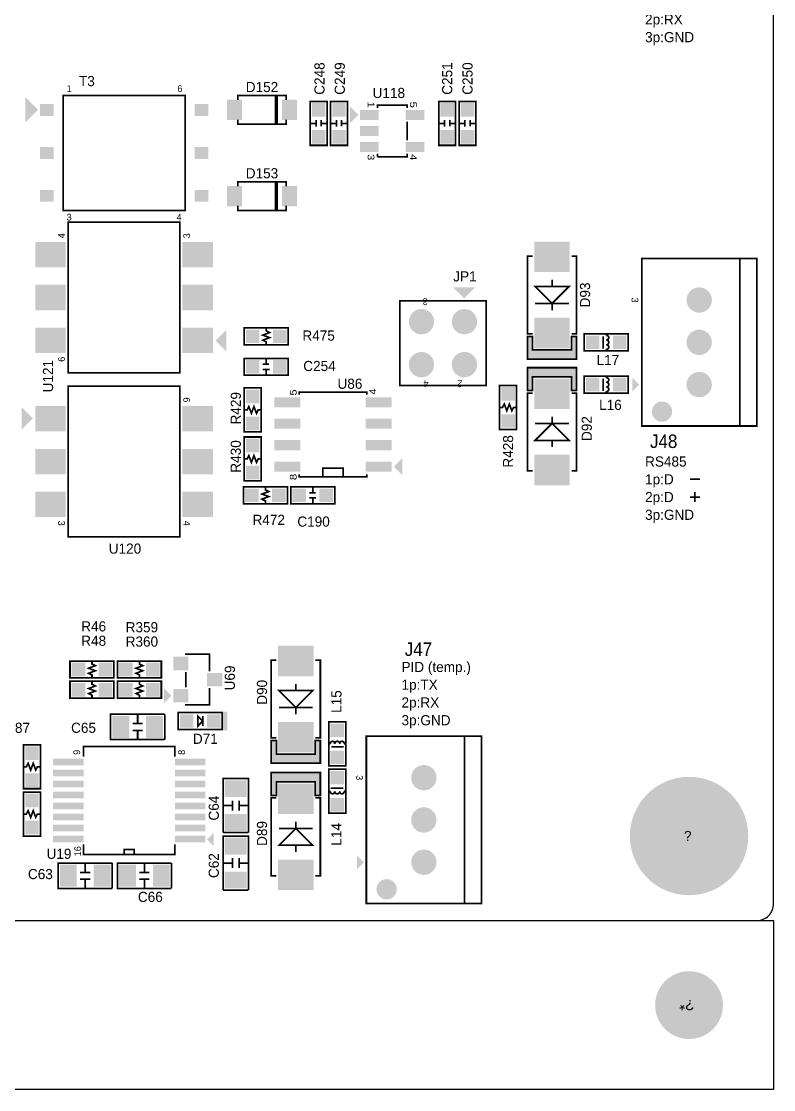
# Model space of a CAD drawing. Extents: x -12 to 180, y -10 to 160.
# Drawn here: x 135.5 to 180, y -10 to 53.2 of the extents above; entities that cross this region are included whole.
import ezdxf
from ezdxf.enums import TextEntityAlignment as Align

# ---------------------------------------------------------------- set-up
doc = ezdxf.new("R2010")
doc.units = 0
for name, color, linetype in [('BG_OUTLINE', 7, 'CONTINUOUS'), ('BG_SILKSCREEN_TOP', 40, 'CONTINUOUS'), ('PG_SILKSCREEN_TOP', 40, 'CONTINUOUS'), ('PIN_TOP', 5, 'CONTINUOUS'), ('RD_SILKSCREEN_TOP', 40, 'CONTINUOUS')]:
    doc.layers.add(name, color=color, linetype=linetype)

msp = doc.modelspace()

# ---------------------------------------------------------------- hatches: boundary and pattern name
at = {"layer": 'PG_SILKSCREEN_TOP'}
for points in [[(136.5, 47.95), (136.1, 48.35), (135.85, 48.6), (135.75, 48.7), (135.75, 47.2), (135.85, 47.3), (136.1, 47.55)], [(155.45, 47.65), (154.95, 48.15), (154.95, 47.15)], [(161.7, 36.8), (162.1, 37.2), (162.35, 37.45), (161.05, 37.45), (161.3, 37.2)], [(147, 34.3), (147.4, 33.9), (147.65, 33.65), (147.65, 34.95), (147.4, 34.7)], [(168.3, 34.55), (168.05, 34.55), (168.05, 33.95), (168.05, 33.75), (165.75, 33.75), (165.75, 33.95), (165.75, 34.55), (165.5, 34.55), (165.45, 34.55), (165.45, 33.2), (165.5, 33.2), (168.3, 33.2), (168.35, 33.2), (168.35, 34.55)], [(165.5, 31.35), (165.75, 31.35), (165.75, 31.95), (165.75, 32.15), (168.05, 32.15), (168.05, 31.95), (168.05, 31.35), (168.3, 31.35), (168.35, 31.35), (168.35, 32.7), (168.3, 32.7), (165.5, 32.7), (165.45, 32.7), (165.45, 31.35)], [(172.05, 31.7), (171.65, 32.1), (171.65, 31.3)], [(136.2, 29.7), (135.8, 30.1), (135.55, 30.35), (135.55, 29.05), (135.8, 29.3)], [(157.55, 26.85), (158.05, 26.35), (158.05, 27.35)], [(144.4, 13.3), (144.1, 13.6), (144.05, 13.65), (143.95, 13.75), (143.95, 12.85), (144.05, 12.95), (144.1, 13)], [(147.4, 12.35), (147.7, 12.35), (147.7, 11.25), (147.4, 11.25), (147.35, 11.25), (147.35, 12.35)], [(153.15, 10.65), (152.9, 10.65), (152.9, 10.05), (152.9, 9.85), (150.6, 9.85), (150.6, 10.05), (150.6, 10.65), (150.35, 10.65), (150.3, 10.65), (150.3, 9.3), (150.35, 9.3), (153.15, 9.3), (153.2, 9.3), (153.2, 10.65)], [(150.35, 7.4), (150.6, 7.4), (150.6, 8), (150.6, 8.2), (152.9, 8.2), (152.9, 8), (152.9, 7.4), (153.15, 7.4), (153.2, 7.4), (153.2, 8.75), (153.15, 8.75), (150.35, 8.75), (150.3, 8.75), (150.3, 7.4)], [(146.5, 4.8), (146.9, 4.4), (146.9, 5.2)], [(155.77, 3.45), (155.37, 3.85), (155.37, 3.05)]]:
    msp.add_hatch(color=256, dxfattribs=at).paths.add_polyline_path(points, flags=0)
at = {"layer": 'PIN_TOP'}
for points in [[(136.63, 48.29), (137.43, 48.29), (137.43, 47.59), (136.63, 47.59)], [(145.77, 48.29), (146.57, 48.29), (146.57, 47.59), (145.77, 47.59)], [(147.675, 48.55), (148.575, 48.55), (148.575, 47.35), (147.675, 47.35)], [(150.925, 48.55), (151.825, 48.55), (151.825, 47.35), (150.925, 47.35)], [(152.7, 48.35), (153.5, 48.35), (153.5, 47.55), (152.7, 47.55)], [(153.9, 48.35), (154.7, 48.35), (154.7, 47.55), (153.9, 47.55)], [(160.3, 48.35), (161.1, 48.35), (161.1, 47.55), (160.3, 47.55)], [(161.5, 48.35), (162.3, 48.35), (162.3, 47.55), (161.5, 47.55)], [(155.55, 47.95), (156.65, 47.95), (156.65, 47.35), (155.55, 47.35)], [(158.25, 47.95), (159.35, 47.95), (159.35, 47.35), (158.25, 47.35)], [(155.55, 47), (156.65, 47), (156.65, 46.4), (155.55, 46.4)], [(152.7, 46.75), (153.5, 46.75), (153.5, 45.95), (152.7, 45.95)], [(153.9, 46.75), (154.7, 46.75), (154.7, 45.95), (153.9, 45.95)], [(160.3, 46.75), (161.1, 46.75), (161.1, 45.95), (160.3, 45.95)], [(161.5, 46.75), (162.3, 46.75), (162.3, 45.95), (161.5, 45.95)], [(136.63, 45.75), (137.43, 45.75), (137.43, 45.05), (136.63, 45.05)], [(145.77, 45.75), (146.57, 45.75), (146.57, 45.05), (145.77, 45.05)], [(155.55, 46.05), (156.65, 46.05), (156.65, 45.45), (155.55, 45.45)], [(158.25, 46.05), (159.35, 46.05), (159.35, 45.45), (158.25, 45.45)], [(136.63, 43.21), (137.43, 43.21), (137.43, 42.51), (136.63, 42.51)], [(145.77, 43.21), (146.57, 43.21), (146.57, 42.51), (145.77, 42.51)], [(147.675, 43.45), (148.575, 43.45), (148.575, 42.25), (147.675, 42.25)], [(150.925, 43.45), (151.825, 43.45), (151.825, 42.25), (150.925, 42.25)], [(136.35, 40.14), (138.15, 40.14), (138.15, 38.64), (136.35, 38.64)], [(145.05, 40.14), (146.85, 40.14), (146.85, 38.64), (145.05, 38.64)], [(165.85, 40.15), (167.95, 40.15), (167.95, 38.35), (165.85, 38.35)], [(136.35, 37.6), (138.15, 37.6), (138.15, 36.1), (136.35, 36.1)], [(145.05, 37.6), (146.85, 37.6), (146.85, 36.1), (145.05, 36.1)], [(176.35, 36.7, 1), (174.85, 36.7, 1)], [(159.93, 35.42, 1), (158.43, 35.42, 1)], [(162.47, 35.42, 1), (160.97, 35.42, 1)], [(165.85, 35.65), (167.95, 35.65), (167.95, 33.85), (165.85, 33.85)], [(136.35, 35.06), (138.15, 35.06), (138.15, 33.56), (136.35, 33.56)], [(145.05, 35.06), (146.85, 35.06), (146.85, 33.56), (145.05, 33.56)], [(148.8, 34.95), (149.6, 34.95), (149.6, 34.15), (148.8, 34.15)], [(150.4, 34.95), (151.2, 34.95), (151.2, 34.15), (150.4, 34.15)], [(176.35, 34.2, 1), (174.85, 34.2, 1)], [(168.9, 34.6), (169.7, 34.6), (169.7, 33.8), (168.9, 33.8)], [(170.5, 34.6), (171.3, 34.6), (171.3, 33.8), (170.5, 33.8)], [(159.93, 32.88, 1), (158.43, 32.88, 1)], [(162.47, 32.88, 1), (160.97, 32.88, 1)], [(148.8, 33.15), (149.6, 33.15), (149.6, 32.35), (148.8, 32.35)], [(150.4, 33.15), (151.2, 33.15), (151.2, 32.35), (150.4, 32.35)], [(176.35, 31.7, 1), (174.85, 31.7, 1)], [(165.85, 32.05), (167.95, 32.05), (167.95, 30.25), (165.85, 30.25)], [(168.9, 32.1), (169.7, 32.1), (169.7, 31.3), (168.9, 31.3)], [(170.5, 32.1), (171.3, 32.1), (171.3, 31.3), (170.5, 31.3)], [(148.8, 31.4), (149.6, 31.4), (149.6, 30.6), (148.8, 30.6)], [(163.9, 31.55), (164.7, 31.55), (164.7, 30.75), (163.9, 30.75)], [(136.35, 30.44), (138.15, 30.44), (138.15, 28.94), (136.35, 28.94)], [(145.05, 30.44), (146.85, 30.44), (146.85, 28.94), (145.05, 28.94)], [(150.475, 30.955), (152.025, 30.955), (152.025, 30.355), (150.475, 30.355)], [(155.875, 30.955), (157.425, 30.955), (157.425, 30.355), (155.875, 30.355)], [(174.0001, 30.1, 1), (172.7999, 30.1, 1)], [(148.8, 29.8), (149.6, 29.8), (149.6, 29), (148.8, 29)], [(163.9, 29.95), (164.7, 29.95), (164.7, 29.15), (163.9, 29.15)], [(150.475, 29.685), (152.025, 29.685), (152.025, 29.085), (150.475, 29.085)], [(155.875, 29.685), (157.425, 29.685), (157.425, 29.085), (155.875, 29.085)], [(148.8, 28.5), (149.6, 28.5), (149.6, 27.7), (148.8, 27.7)], [(136.35, 27.9), (138.15, 27.9), (138.15, 26.4), (136.35, 26.4)], [(145.05, 27.9), (146.85, 27.9), (146.85, 26.4), (145.05, 26.4)], [(150.475, 28.415), (152.025, 28.415), (152.025, 27.815), (150.475, 27.815)], [(155.875, 28.415), (157.425, 28.415), (157.425, 27.815), (155.875, 27.815)], [(165.85, 27.55), (167.95, 27.55), (167.95, 25.75), (165.85, 25.75)], [(148.8, 26.9), (149.6, 26.9), (149.6, 26.1), (148.8, 26.1)], [(150.475, 27.145), (152.025, 27.145), (152.025, 26.545), (150.475, 26.545)], [(155.875, 27.145), (157.425, 27.145), (157.425, 26.545), (155.875, 26.545)], [(136.35, 25.36), (138.15, 25.36), (138.15, 23.86), (136.35, 23.86)], [(145.05, 25.36), (146.85, 25.36), (146.85, 23.86), (145.05, 23.86)], [(148.75, 25.55), (149.55, 25.55), (149.55, 24.75), (148.75, 24.75)], [(150.35, 25.55), (151.15, 25.55), (151.15, 24.75), (150.35, 24.75)], [(151.55, 25.55), (152.35, 25.55), (152.35, 24.75), (151.55, 24.75)], [(153.15, 25.55), (153.95, 25.55), (153.95, 24.75), (153.15, 24.75)], [(150.7, 16.25), (152.8, 16.25), (152.8, 14.45), (150.7, 14.45)], [(138.5, 15.25), (139.3, 15.25), (139.3, 14.45), (138.5, 14.45)], [(140.1, 15.25), (140.9, 15.25), (140.9, 14.45), (140.1, 14.45)], [(141.3, 15.25), (142.1, 15.25), (142.1, 14.45), (141.3, 14.45)], [(142.9, 15.25), (143.7, 15.25), (143.7, 14.45), (142.9, 14.45)], [(144.5, 15.6), (145.4, 15.6), (145.4, 14.8), (144.5, 14.8)], [(146.5, 14.65), (147.4, 14.65), (147.4, 13.85), (146.5, 13.85)], [(138.5, 14.05), (139.3, 14.05), (139.3, 13.25), (138.5, 13.25)], [(140.1, 14.05), (140.9, 14.05), (140.9, 13.25), (140.1, 13.25)], [(141.3, 14.05), (142.1, 14.05), (142.1, 13.25), (141.3, 13.25)], [(142.9, 14.05), (143.7, 14.05), (143.7, 13.25), (142.9, 13.25)], [(144.5, 13.7), (145.4, 13.7), (145.4, 12.9), (144.5, 12.9)], [(140.9, 12.1), (141.9, 12.1), (141.9, 10.8), (140.9, 10.8)], [(142.9, 12.1), (143.9, 12.1), (143.9, 10.8), (142.9, 10.8)], [(144.9, 12.2), (145.7, 12.2), (145.7, 11.4), (144.9, 11.4)], [(146.5, 12.2), (147.3, 12.2), (147.3, 11.4), (146.5, 11.4)], [(150.7, 11.75), (152.8, 11.75), (152.8, 9.95), (150.7, 9.95)], [(153.8, 11.65), (154.6, 11.65), (154.6, 10.85), (153.8, 10.85)], [(135.75, 10.3), (136.55, 10.3), (136.55, 9.5), (135.75, 9.5)], [(137.4, 9.575), (139.2, 9.575), (139.2, 9.175), (137.4, 9.175)], [(144.6, 9.575), (146.4, 9.575), (146.4, 9.175), (144.6, 9.175)], [(153.8, 10.05), (154.6, 10.05), (154.6, 9.25), (153.8, 9.25)], [(137.4, 8.925), (139.2, 8.925), (139.2, 8.525), (137.4, 8.525)], [(144.6, 8.925), (146.4, 8.925), (146.4, 8.525), (144.6, 8.525)], [(153.8, 8.85), (154.6, 8.85), (154.6, 8.05), (153.8, 8.05)], [(160.07, 8.45, 1), (158.57, 8.45, 1)], [(135.75, 8.7), (136.55, 8.7), (136.55, 7.9), (135.75, 7.9)], [(137.4, 8.275), (139.2, 8.275), (139.2, 7.875), (137.4, 7.875)], [(144.6, 8.275), (146.4, 8.275), (146.4, 7.875), (144.6, 7.875)], [(147.55, 8.3), (148.85, 8.3), (148.85, 7.3), (147.55, 7.3)], [(178.5, 5, 1), (171.5, 5, 1)], [(137.4, 7.625), (139.2, 7.625), (139.2, 7.225), (137.4, 7.225)], [(144.6, 7.625), (146.4, 7.625), (146.4, 7.225), (144.6, 7.225)], [(150.7, 8.1), (152.8, 8.1), (152.8, 6.3), (150.7, 6.3)], [(135.75, 7.5), (136.55, 7.5), (136.55, 6.7), (135.75, 6.7)], [(137.4, 6.975), (139.2, 6.975), (139.2, 6.575), (137.4, 6.575)], [(144.6, 6.975), (146.4, 6.975), (146.4, 6.575), (144.6, 6.575)], [(153.8, 7.25), (154.6, 7.25), (154.6, 6.45), (153.8, 6.45)], [(137.4, 6.325), (139.2, 6.325), (139.2, 5.925), (137.4, 5.925)], [(144.6, 6.325), (146.4, 6.325), (146.4, 5.925), (144.6, 5.925)], [(160.07, 5.95, 1), (158.57, 5.95, 1)], [(135.75, 5.9), (136.55, 5.9), (136.55, 5.1), (135.75, 5.1)], [(147.55, 6.3), (148.85, 6.3), (148.85, 5.3), (147.55, 5.3)], [(137.4, 5.675), (139.2, 5.675), (139.2, 5.275), (137.4, 5.275)], [(144.6, 5.675), (146.4, 5.675), (146.4, 5.275), (144.6, 5.275)], [(137.4, 5.025), (139.2, 5.025), (139.2, 4.625), (137.4, 4.625)], [(144.6, 5.025), (146.4, 5.025), (146.4, 4.625), (144.6, 4.625)], [(147.55, 4.9), (148.85, 4.9), (148.85, 3.9), (147.55, 3.9)], [(160.07, 3.45, 1), (158.57, 3.45, 1)], [(137.8, 3.3), (138.8, 3.3), (138.8, 2), (137.8, 2)], [(139.8, 3.3), (140.8, 3.3), (140.8, 2), (139.8, 2)], [(141.3, 3.3), (142.3, 3.3), (142.3, 2), (141.3, 2)], [(143.3, 3.3), (144.3, 3.3), (144.3, 2), (143.3, 2)], [(150.7, 3.6), (152.8, 3.6), (152.8, 1.8), (150.7, 1.8)], [(147.55, 2.9), (148.85, 2.9), (148.85, 1.9), (147.55, 1.9)], [(157.7201, 1.85, 1), (156.5199, 1.85, 1)], [(177.005, -5, 1), (172.995, -5, 1)]]:
    msp.add_hatch(color=256, dxfattribs=at).paths.add_polyline_path(points, flags=0)

# ---------------------------------------------------------------- linework, layer by layer
at = {"layer": 'BG_OUTLINE'}
msp.add_lwpolyline([(180, 15), (180, 149, 0.414214), (179, 150), (1, 150, 0.414214), (0, 149), (0, 1, 0.414214), (1, 0), (179, 0, 0.414214), (180, 1), (180, 149)], format="xyb", dxfattribs=at)
msp.add_lwpolyline([(180, 0), (180, -10), (0, -10), (0, 0), (180, 0)], dxfattribs=at)
at = {"layer": 'PG_SILKSCREEN_TOP'}
for points, const_width in [([(138, 48.8), (145.2, 48.8), (145.2, 42), (138, 42), (138, 48.8)], 0.1), ([(148.325, 48.525), (148.325, 48.8), (151.175, 48.8), (151.175, 48.525)], 0.1), ([(150.55, 47.1), (150.55, 48.8)], 0.1), ([(150.6, 47.1), (150.6, 48.8)], 0.1), ([(150.65, 47.1), (150.65, 48.8)], 0.1), ([(152.6, 45.85), (153.6, 45.85), (153.6, 48.45), (152.6, 48.45), (152.6, 45.85)], 0.1), ([(153.8, 45.85), (154.8, 45.85), (154.8, 48.45), (153.8, 48.45), (153.8, 45.85)], 0.1), ([(158.325, 48.05), (158.325, 48.225), (156.575, 48.225), (156.575, 48.05)], 0.1), ([(160.2, 45.85), (161.2, 45.85), (161.2, 48.45), (160.2, 48.45), (160.2, 45.85)], 0.1), ([(161.4, 45.85), (162.4, 45.85), (162.4, 48.45), (161.4, 48.45), (161.4, 45.85)], 0.1), ([(151.175, 47.375), (151.175, 47.1), (148.325, 47.1), (148.325, 47.375)], 0.1), ([(152.95, 46.95), (152.95, 47.35)], 0.1), ([(153.25, 46.975), (153.25, 47.35)], 0.1), ([(154.15, 46.95), (154.15, 47.35)], 0.1), ([(154.45, 46.975), (154.45, 47.35)], 0.1), ([(160.55, 46.95), (160.55, 47.35)], 0.1), ([(160.85, 46.975), (160.85, 47.35)], 0.1), ([(161.75, 46.95), (161.75, 47.35)], 0.1), ([(162.05, 46.975), (162.05, 47.35)], 0.1), ([(152.95, 47.15), (152.6, 47.15)], 0.1), ([(153.6, 47.15), (153.25, 47.15)], 0.1), ([(154.15, 47.15), (153.8, 47.15)], 0.1), ([(154.8, 47.15), (154.45, 47.15)], 0.1), ([(158.325, 46.155), (158.325, 47.25)], 0.1), ([(160.55, 47.15), (160.2, 47.15)], 0.1), ([(161.2, 47.15), (160.85, 47.15)], 0.1), ([(161.75, 47.15), (161.4, 47.15)], 0.1), ([(162.4, 47.15), (162.05, 47.15)], 0.1), ([(156.575, 45.35), (156.575, 45.175)], 0.1), ([(156.575, 45.175), (158.325, 45.175), (158.325, 45.35)], 0.1), ([(148.325, 43.425), (148.325, 43.7), (151.175, 43.7), (151.175, 43.425)], 0.1), ([(150.55, 42), (150.55, 43.7)], 0.1), ([(150.6, 42), (150.6, 43.7)], 0.1), ([(150.65, 42), (150.65, 43.7)], 0.1), ([(151.175, 42.275), (151.175, 42), (148.325, 42), (148.325, 42.275)], 0.1), ([(138.3, 41.3), (138.3, 32.4), (144.9, 32.4), (144.9, 41.3), (138.3, 41.3)], 0.1), ([(165.75, 34.7), (165.45, 34.7), (165.45, 39.3), (165.75, 39.3)], 0.1), ([(168.05, 39.3), (168.35, 39.3), (168.35, 34.7), (168.05, 34.7)], 0.1), ([(179, 29.25), (179, 39.15), (172.2, 39.15), (172.2, 29.25), (179, 29.25)], 0.1), ([(178, 29.25), (178, 39.15)], 0.1), ([(166.9, 37.5), (166.9, 37.9)], 0.1), ([(167.9, 37.5), (165.9, 37.5), (166.9, 36.5), (167.9, 37.5)], 0.1), ([(157.9, 31.65), (163, 31.65), (163, 36.65), (157.9, 36.65), (157.9, 31.65)], 0.1), ([(167.9, 36.5), (165.9, 36.5)], 0.1), ([(166.9, 36.5), (166.9, 36.1)], 0.1), ([(148.7, 35.05), (148.7, 34.05), (151.3, 34.05), (151.3, 35.05), (148.7, 35.05)], 0.1), ([(150, 34.05), (150, 34.225), (149.8, 34.325), (150.2, 34.475), (149.8, 34.625), (150.2, 34.775), (150, 34.875), (150, 35.05)], 0.1), ([(170.1, 34.7), (170.1, 34.606)], 0.102), ([(165.45, 34.55), (165.45, 33.2), (168.35, 33.2), (168.35, 34.55), (168.05, 34.55), (168.05, 33.75), (165.75, 33.75), (165.75, 34.55), (165.45, 34.55)], 0.1), ([(168.8, 34.7), (168.8, 33.7), (171.4, 33.7), (171.4, 34.7), (168.8, 34.7)], 0.1), ([(169.922, 34.556), (169.922, 33.819)], 0.102), ([(170.1, 33.7), (170.1, 33.794)], 0.102), ([(151.3, 32.25), (151.3, 33.25), (148.7, 33.25), (148.7, 32.25), (151.3, 32.25)], 0.1), ([(150.175, 32.9), (149.8, 32.9)], 0.1), ([(150, 33.25), (150, 32.9)], 0.1), ([(150.2, 32.6), (149.8, 32.6)], 0.1), ([(150, 32.6), (150, 32.25)], 0.1), ([(168.35, 31.35), (168.35, 32.7), (165.45, 32.7), (165.45, 31.35), (165.75, 31.35), (165.75, 32.15), (168.05, 32.15), (168.05, 31.35), (168.35, 31.35)], 0.1), ([(168.8, 32.2), (168.8, 31.2), (171.4, 31.2), (171.4, 32.2), (168.8, 32.2)], 0.1), ([(170.1, 32.2), (170.1, 32.106)], 0.102), ([(144.9, 22.7), (144.9, 31.6), (138.3, 31.6), (138.3, 22.7), (144.9, 22.7)], 0.1), ([(164.8, 31.65), (163.8, 31.65), (163.8, 29.05), (164.8, 29.05), (164.8, 31.65)], 0.1), ([(169.922, 32.056), (169.922, 31.319)], 0.102), ([(148.7, 28.9), (149.7, 28.9), (149.7, 31.5), (148.7, 31.5), (148.7, 28.9)], 0.1), ([(151.95, 31.1), (151.95, 31.25), (155.95, 31.25), (155.95, 31.1)], 0.1), ([(165.75, 26.6), (165.45, 26.6), (165.45, 31.2), (165.75, 31.2)], 0.1), ([(168.05, 31.2), (168.35, 31.2), (168.35, 26.6), (168.05, 26.6)], 0.1), ([(170.1, 31.2), (170.1, 31.294)], 0.102), ([(149.7, 30.2), (149.525, 30.2), (149.425, 30), (149.275, 30.4), (149.125, 30), (148.975, 30.4), (148.875, 30.2), (148.7, 30.2)], 0.1), ([(163.8, 30.35), (163.975, 30.35), (164.075, 30.55), (164.225, 30.15), (164.375, 30.55), (164.525, 30.15), (164.625, 30.35), (164.8, 30.35)], 0.1), ([(166.9, 29.4), (166.9, 29.8)], 0.1), ([(165.9, 28.4), (167.9, 28.4), (166.9, 29.4), (165.9, 28.4)], 0.1), ([(165.9, 29.4), (167.9, 29.4)], 0.1), ([(148.7, 26), (149.7, 26), (149.7, 28.6), (148.7, 28.6), (148.7, 26)], 0.1), ([(166.9, 28.4), (166.9, 28)], 0.1), ([(149.7, 27.3), (149.525, 27.3), (149.425, 27.1), (149.275, 27.5), (149.125, 27.1), (148.975, 27.5), (148.875, 27.3), (148.7, 27.3)], 0.1), ([(153.35, 26.25), (153.35, 26.75), (154.55, 26.75), (154.55, 26.25)], 0.1), ([(151.95, 26.4), (151.95, 26.25), (155.95, 26.25), (155.95, 26.4)], 0.1), ([(175.65, 26.1), (175.05, 26.1)], 0.1), ([(151.25, 24.65), (151.25, 25.65), (148.65, 25.65), (148.65, 24.65), (151.25, 24.65)], 0.1), ([(149.95, 25.65), (149.95, 25.475), (150.15, 25.375), (149.75, 25.225), (150.15, 25.075), (149.75, 24.925), (149.95, 24.825), (149.95, 24.65)], 0.1), ([(154.05, 24.65), (154.05, 25.65), (151.45, 25.65), (151.45, 24.65), (154.05, 24.65)], 0.1), ([(152.925, 25.3), (152.55, 25.3)], 0.1), ([(152.75, 25.65), (152.75, 25.3)], 0.1), ([(175.35, 24.75), (175.35, 25.35)], 0.1), ([(152.95, 25), (152.55, 25)], 0.1), ([(152.75, 25), (152.75, 24.65)], 0.1), ([(175.65, 25.05), (175.05, 25.05)], 0.1), ([(146.65, 14.75), (146.65, 15.75), (145.25, 15.75), (145.25, 15.7)], 0.1), ([(141, 14.35), (141, 15.35), (138.4, 15.35), (138.4, 14.35), (141, 14.35)], 0.1), ([(139.7, 15.35), (139.7, 15.175), (139.9, 15.075), (139.5, 14.925), (139.9, 14.775), (139.5, 14.625), (139.7, 14.525), (139.7, 14.35)], 0.1), ([(143.8, 14.35), (143.8, 15.35), (141.2, 15.35), (141.2, 14.35), (143.8, 14.35)], 0.1), ([(142.5, 15.35), (142.5, 15.175), (142.7, 15.075), (142.3, 14.925), (142.7, 14.775), (142.3, 14.625), (142.5, 14.525), (142.5, 14.35)], 0.1), ([(150.6, 10.8), (150.3, 10.8), (150.3, 15.4), (150.6, 15.4)], 0.1), ([(152.9, 15.4), (153.2, 15.4), (153.2, 10.8), (152.9, 10.8)], 0.1), ([(145.25, 14.7), (145.25, 13.8)], 0.1), ([(141, 13.15), (141, 14.15), (138.4, 14.15), (138.4, 13.15), (141, 13.15)], 0.1), ([(139.7, 14.15), (139.7, 13.975), (139.9, 13.875), (139.5, 13.725), (139.9, 13.575), (139.5, 13.425), (139.7, 13.325), (139.7, 13.15)], 0.1), ([(143.8, 13.15), (143.8, 14.15), (141.2, 14.15), (141.2, 13.15), (143.8, 13.15)], 0.1), ([(142.5, 14.15), (142.5, 13.975), (142.7, 13.875), (142.3, 13.725), (142.7, 13.575), (142.3, 13.425), (142.5, 13.325), (142.5, 13.15)], 0.1), ([(151.75, 13.6), (151.75, 14)], 0.1), ([(146.65, 13.75), (146.65, 12.75), (145.25, 12.75), (145.25, 12.8)], 0.1), ([(152.75, 13.6), (150.75, 13.6), (151.75, 12.6), (152.75, 13.6)], 0.1), ([(152.75, 12.6), (150.75, 12.6)], 0.1), ([(151.75, 12.6), (151.75, 12.2)], 0.1), ([(144, 10.7), (140.8, 10.7), (140.8, 12.2), (144, 12.2)], 0.1), ([(142.4, 12.2), (142.4, 11.65), (142.1, 11.65)], 0.1), ([(144, 12.2), (144, 10.7)], 0.1), ([(144.8, 12.3), (144.8, 11.3), (147.4, 11.3), (147.4, 12.3), (144.8, 12.3)], 0.1), ([(145.95, 11.5), (145.95, 12.1), (146.25, 11.8), (145.95, 11.5)], 0.1), ([(146.25, 11.5), (146.25, 12.1)], 0.1), ([(142.4, 11.65), (142.7, 11.65)], 0.1), ([(153.7, 9.15), (154.7, 9.15), (154.7, 11.75), (153.7, 11.75), (153.7, 9.15)], 0.1), ([(142.4, 10.7), (142.4, 11.25), (142.1, 11.25)], 0.1), ([(142.4, 11.25), (142.7, 11.25)], 0.1), ([(162.72, 1), (162.72, 10.9), (155.92, 10.9), (155.92, 1), (162.72, 1)], 0.1), ([(161.72, 1), (161.72, 10.9)], 0.1), ([(136.65, 10.4), (135.65, 10.4), (135.65, 7.8), (136.65, 7.8), (136.65, 10.4)], 0.1), ([(139.2, 9.7), (139.2, 10.3), (144.6, 10.3), (144.6, 9.7)], 0.1), ([(150.3, 10.65), (150.3, 9.3), (153.2, 9.3), (153.2, 10.65), (152.9, 10.65), (152.9, 9.85), (150.6, 9.85), (150.6, 10.65), (150.3, 10.65)], 0.1), ([(153.7, 10.45), (153.794, 10.45)], 0.102), ([(153.844, 10.272), (154.581, 10.272)], 0.102), ([(154.7, 10.45), (154.606, 10.45)], 0.102), ([(135.65, 9.1), (135.825, 9.1), (135.925, 9.3), (136.075, 8.9), (136.225, 9.3), (136.375, 8.9), (136.475, 9.1), (136.65, 9.1)], 0.1), ([(154.7, 8.95), (153.7, 8.95), (153.7, 6.35), (154.7, 6.35), (154.7, 8.95)], 0.1), ([(147.45, 5.2), (147.45, 8.4), (148.95, 8.4), (148.95, 5.2)], 0.1), ([(153.2, 7.4), (153.2, 8.75), (150.3, 8.75), (150.3, 7.4), (150.6, 7.4), (150.6, 8.2), (152.9, 8.2), (152.9, 7.4), (153.2, 7.4)], 0.1), ([(135.65, 5), (136.65, 5), (136.65, 7.6), (135.65, 7.6), (135.65, 5)], 0.1), ([(153.7, 7.65), (153.794, 7.65)], 0.102), ([(154.556, 7.828), (153.819, 7.828)], 0.102), ([(154.7, 7.65), (154.606, 7.65)], 0.102), ([(147.45, 6.8), (148, 6.8), (148, 7.1)], 0.1), ([(148.95, 6.8), (148.4, 6.8), (148.4, 7.1)], 0.1), ([(150.6, 2.65), (150.3, 2.65), (150.3, 7.25), (150.6, 7.25)], 0.1), ([(152.9, 7.25), (153.2, 7.25), (153.2, 2.65), (152.9, 2.65)], 0.1), ([(136.65, 6.3), (136.475, 6.3), (136.375, 6.1), (136.225, 6.5), (136.075, 6.1), (135.925, 6.5), (135.825, 6.3), (135.65, 6.3)], 0.1), ([(148, 6.8), (148, 6.5)], 0.1), ([(148.4, 6.8), (148.4, 6.5)], 0.1), ([(151.75, 5.45), (151.75, 5.85)], 0.1), ([(148.95, 5.2), (147.45, 5.2)], 0.1), ([(150.75, 4.45), (152.75, 4.45), (151.75, 5.45), (150.75, 4.45)], 0.1), ([(150.75, 5.45), (152.75, 5.45)], 0.1), ([(144.6, 4.5), (144.6, 3.9), (139.2, 3.9), (139.2, 4.5)], 0.1), ([(147.45, 1.8), (147.45, 5), (148.95, 5), (148.95, 1.8)], 0.1), ([(151.75, 4.45), (151.75, 4.05)], 0.1), ([(141.6, 3.9), (141.6, 4.2), (142.2, 4.2), (142.2, 3.9)], 0.1), ([(140.9, 1.9), (137.7, 1.9), (137.7, 3.4), (140.9, 3.4)], 0.1), ([(139.3, 3.4), (139.3, 2.85), (139, 2.85)], 0.1), ([(140.9, 3.4), (140.9, 1.9)], 0.1), ([(144.4, 1.9), (141.2, 1.9), (141.2, 3.4), (144.4, 3.4)], 0.1), ([(142.8, 3.4), (142.8, 2.85), (142.5, 2.85)], 0.1), ([(144.4, 3.4), (144.4, 1.9)], 0.1), ([(147.45, 3.4), (148, 3.4), (148, 3.7)], 0.1), ([(148, 3.4), (148, 3.1)], 0.1), ([(148.95, 3.4), (148.4, 3.4), (148.4, 3.7)], 0.1), ([(148.4, 3.4), (148.4, 3.1)], 0.1), ([(139.3, 2.85), (139.6, 2.85)], 0.1), ([(142.8, 2.85), (143.1, 2.85)], 0.1), ([(139.3, 1.9), (139.3, 2.45), (139, 2.45)], 0.1), ([(139.3, 2.45), (139.6, 2.45)], 0.1), ([(142.8, 1.9), (142.8, 2.45), (142.5, 2.45)], 0.1), ([(142.8, 2.45), (143.1, 2.45)], 0.1), ([(148.95, 1.8), (147.45, 1.8)], 0.1)]:
    msp.add_lwpolyline(points, dxfattribs=dict(at, const_width=const_width))
at = {"layer": 'PG_SILKSCREEN_TOP', "const_width": 0.102}
for points in [[(170.1, 34.606, -1.200001), (170.1, 34.352)], [(170.1, 34.352, -1), (170.1, 34.048)], [(170.1, 34.048, -1.200001), (170.1, 33.794)], [(170.1, 32.106, -1.200001), (170.1, 31.852)], [(170.1, 31.852, -1), (170.1, 31.548)], [(170.1, 31.548, -1.200001), (170.1, 31.294)], [(153.794, 10.45, -1.200001), (154.048, 10.45)], [(154.048, 10.45, -1), (154.352, 10.45)], [(154.352, 10.45, -1.200001), (154.606, 10.45)], [(154.048, 7.65, -1.200001), (153.794, 7.65)], [(154.352, 7.65, -1), (154.048, 7.65)], [(154.606, 7.65, -1.200001), (154.352, 7.65)]]:
    msp.add_lwpolyline(points, format="xyb", dxfattribs=at)

# ---------------------------------------------------------------- texts
at = {"layer": 'BG_SILKSCREEN_TOP'}
for s, p in [('2p:RX', (172.4, 53)), ('3p:GND', (172.4, 51.95)), ('RS485', (172.4, 26.85)), ('1p:D', (172.4, 25.8)), ('2p:D', (172.4, 24.75)), ('3p:GND', (172.4, 23.7)), ('PID (temp.)', (158, 14.7)), ('1p:TX', (158, 13.65)), ('2p:RX', (158, 12.6)), ('3p:GND', (158, 11.55))]:
    msp.add_text(s, height=0.6, dxfattribs=at).set_placement(p)
at = {"layer": 'PG_SILKSCREEN_TOP'}
for s, p in [('1', (138.35, 49)), ('6', (144.9, 49)), ('3', (138.35, 41.4)), ('4', (144.85, 41.4))]:
    msp.add_text(s, height=0.4, dxfattribs=at).set_placement(p, align=Align.CENTER)
at = {"layer": 'PG_SILKSCREEN_TOP', "width": 1.25}
for s, p in [('1', (156, 48.25)), ('5', (158.5, 48.25)), ('3', (156, 45.15)), ('4', (158.5, 45.15))]:
    msp.add_text(s, height=0.4, rotation=270, dxfattribs=at).set_placement(p, align=Align.CENTER)
at = {"layer": 'PG_SILKSCREEN_TOP'}
for s, rotation, p in [('4', 90, (138.1, 40.5)), ('3', 90, (145.5, 40.5)), ('3', 180, (159.4, 36.8)), ('3', 270, (171.6, 36.7)), ('6', 90, (138.1, 33.2)), ('4', 180, (159.45, 31.95)), ('2', 180, (161.45, 31.95)), ('6', 270, (145.1, 30.8)), ('3', 270, (137.7, 23.5)), ('4', 270, (145.1, 23.5)), ('9', 90, (139, 9.95)), ('8', 90, (145.2, 9.95)), ('3', 270, (155.32, 8.45)), ('16', 90, (139.05, 4.1))]:
    msp.add_text(s, height=0.4, rotation=rotation, dxfattribs=at).set_placement(p, align=Align.CENTER)
at = {"layer": 'PG_SILKSCREEN_TOP', "width": 1.25}
for s, p in [('5', (151.8, 31.05)), ('4', (156.5, 31.1)), ('8', (151.8, 26.05))]:
    msp.add_text(s, height=0.4, rotation=90, dxfattribs=at).set_placement(p)
at = {"layer": 'RD_SILKSCREEN_TOP'}
for s, p in [('C248', (153.45, 49.8)), ('C249', (154.65, 49.8)), ('C251', (161, 49.8)), ('C250', (162.2, 49.8)), ('D93', (169.15, 37)), ('U121', (137.4, 32.2)), ('R429', (148.5, 30.3)), ('D92', (169.25, 29.1)), ('R428', (164.6, 27.75)), ('R430', (148.5, 27.45)), ('U69', (148.15, 14.35)), ('D90', (150.05, 13.5)), ('L15', (154.45, 12.95)), ('C64', (147.2, 6.65)), ('D89', (150.05, 5.15)), ('L14', (154.45, 5.1)), ('C62', (147.2, 3.25))]:
    msp.add_text(s, height=0.6, rotation=90, dxfattribs=at).set_placement(p, align=Align.CENTER)
for s, p in [('T3', (139.4, 49.35)), ('D152', (149.75, 49)), ('U118', (157.25, 48.65)), ('D153', (149.75, 43.9)), ('JP1', (161.75, 37.8)), ('R475', (153.1, 34.3)), ('C254', (153.15, 32.5)), ('L17', (170.2, 32.85)), ('U86', (154.95, 31.45)), ('L16', (170.35, 30.2)), ('R472', (150.15, 23.4)), ('C190', (152.8, 23.3)), ('U120', (141.65, 21.7)), ('R46', (139.8, 17.1)), ('R359', (142.65, 17.05)), ('R48', (139.8, 16.25)), ('R360', (142.65, 16.2)), ('D87', (135.3, 11.1)), ('C65', (139.2, 11.1)), ('D71', (146.4, 10.45)), ('U19', (137.75, 3.65)), ('C63', (136.65, 2.45)), ('C66', (143.15, 1.1))]:
    msp.add_text(s, height=0.6, dxfattribs=at).set_placement(p, align=Align.CENTER)
at = {"layer": 'RD_SILKSCREEN_TOP', "width": 0.9375}
for s, p in [('J48', (173.5, 27.95)), ('J47', (159, 15.65))]:
    msp.add_text(s, height=0.8, dxfattribs=at).set_placement(p, align=Align.CENTER)
at = {"layer": 'RD_SILKSCREEN_TOP'}
msp.add_text('?', height=0.6, dxfattribs=at).set_placement((174.7, 4.7))
at = {"layer": 'RD_SILKSCREEN_TOP', "width": 1.166667}
msp.add_text('?*', height=0.6, rotation=180, dxfattribs=at).set_placement((175.3, -4.7))

doc.saveas('drawing.dxf')
